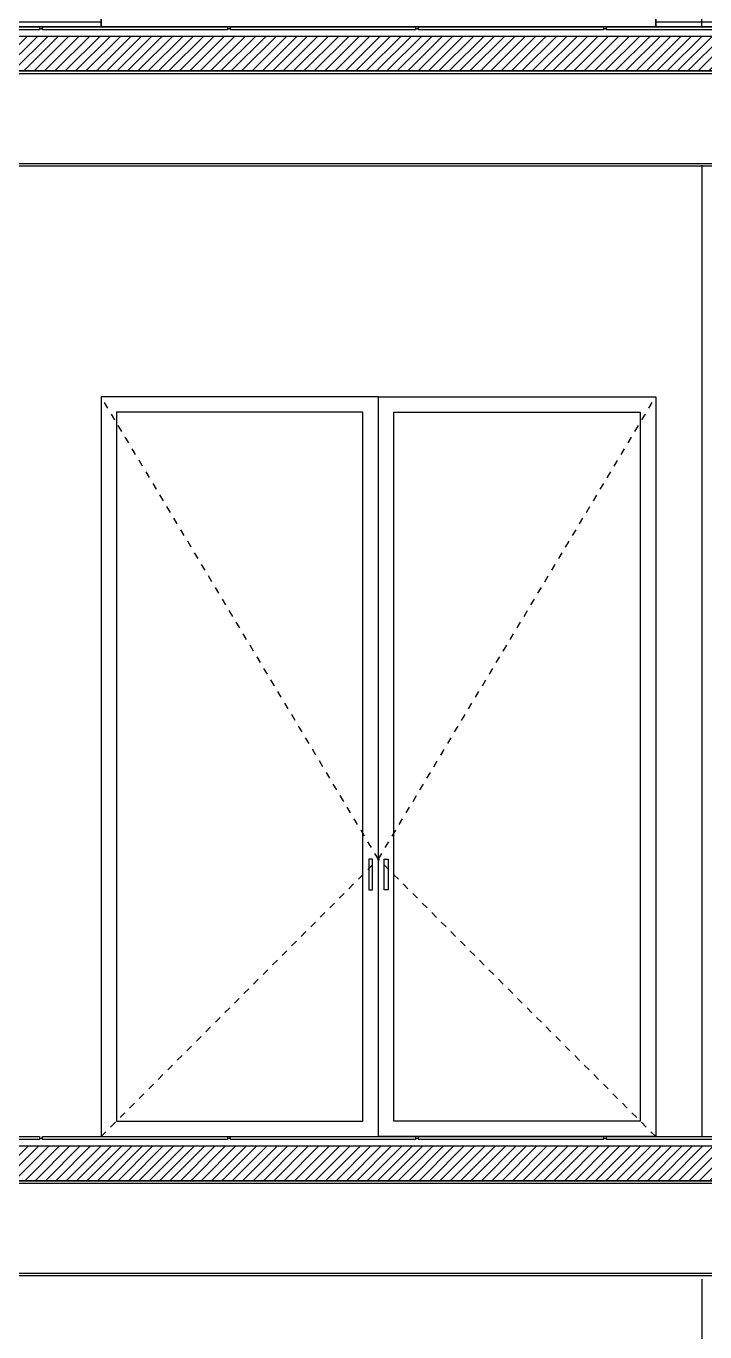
# Model space of a CAD drawing. Header units: millimetres. Extents: x -101 to 3415, y -52 to 1366.
# Drawn here: x 232.9 to 242.97, y 144.18 to 163.55 of the extents above; entities that cross this region are included whole.
import ezdxf

# ---------------------------------------------------------------- set-up
doc = ezdxf.new("R2010")
doc.units = ezdxf.units.MM
doc.linetypes.add('OCULTA2', pattern=[0.3, 0.2, -0.1])
doc.layers.add('00_ARQ', color=8, linetype='Continuous')

msp = doc.modelspace()

# ---------------------------------------------------------------- hatches: boundary and pattern name
at = {"layer": '00_ARQ'}
h = msp.add_hatch(dxfattribs=at)
h.set_pattern_fill('PLASTI', color=9, scale=0.228646)
h.set_pattern_definition([(0, (-3488.3955, -6.6233), (0, 1.4519016), []), (0, (-3488.3955, -6.4419), (0, 1.4519016), []), (0, (-3488.3955, -6.2604), (0, 1.4519016), []), (0, (-3488.3955, -5.7159), (0, 1.4519016), [])])
edge = h.paths.add_edge_path()
edge.add_line((226.265, 169.123), (226.265, 80.537))
edge.add_line((226.265, 80.537), (213.918, 80.537))
edge.add_line((213.918, 80.537), (213.918, 179.998))
edge.add_line((213.918, 179.998), (255.187, 179.998))
edge.add_line((255.187, 179.998), (255.187, 163.536))
edge.add_line((255.187, 163.536), (242.239, 163.536))
edge.add_line((242.239, 163.536), (242.239, 175.334))
edge.add_line((242.239, 175.334), (234.008, 175.334))
edge.add_line((234.008, 175.334), (234.008, 163.536))
edge.add_line((234.008, 163.536), (227.235, 163.536))
edge.add_line((227.235, 163.536), (227.235, 163.741))
edge.add_line((227.235, 163.741), (226.951, 163.741))
edge.add_line((226.951, 163.741), (226.951, 169.116))
edge.add_line((226.951, 169.116), (227.002, 169.116))
edge.add_arc((227.002, 169.111), 0.00457, 38.4506, 90, ccw=False)
edge.add_line((227.006, 169.114), (227.118, 168.91))
edge.add_arc((227.121, 168.912), 0.00343, 208.8256, 279.625)
edge.add_line((227.122, 168.908), (227.189, 168.908))
edge.add_line((227.189, 168.908), (227.189, 168.916))
edge.add_line((227.189, 168.916), (227.125, 168.916))
edge.add_arc((227.125, 168.92), 0.00457, 218.4506, 270, ccw=False)
edge.add_line((227.122, 168.917), (227.01, 169.121))
edge.add_arc((227.006, 169.12), 0.00343, 28.8256, 99.625)
edge.add_line((227.006, 169.123), (226.265, 169.123))
h = msp.add_hatch(dxfattribs=at)
h.set_pattern_fill('LINE', color=9, scale=0.034297, angle=45, style=0)
h.set_pattern_definition([(45, (-3488.39546, -6.57728), (-0.07699871, 0.07699871), [])])
h.paths.add_polyline_path([(280.518, 162.882), (226.951, 162.882), (226.951, 163.399), (280.518, 163.399)])
h = msp.add_hatch(dxfattribs=at)
h.set_pattern_fill('LINE', color=9, scale=0.034297, angle=45, style=0)
h.set_pattern_definition([(45, (-3488.39546, -6.57728), (-0.07699871, 0.07699871), [])])
h.paths.add_polyline_path([(280.504, 146.419), (226.951, 146.419), (226.951, 146.936), (280.504, 146.936)])

# ---------------------------------------------------------------- linework, layer by layer
at = {"layer": '00_ARQ', "color": 9}
msp.add_line((242.925, 163.536), (242.925, 179.998), dxfattribs=at)
at = {"layer": '00_ARQ', "color": 9, "ltscale": 3}
for p, q in [((233.095, 163.513), (233.141, 163.513)), ((233.095, 163.513), (233.141, 163.513)), ((235.885, 163.513), (235.93, 163.513)), ((238.674, 163.513), (238.72, 163.513)), ((241.464, 163.513), (241.509, 163.513)), ((241.464, 163.513), (241.509, 163.513)), ((233.095, 147.051), (233.141, 147.051)), ((233.095, 147.051), (233.141, 147.051)), ((235.885, 147.051), (235.93, 147.051)), ((238.674, 147.051), (238.72, 147.051)), ((241.464, 147.051), (241.509, 147.051)), ((241.464, 147.051), (241.509, 147.051))]:
    msp.add_line(p, q, dxfattribs=at)
at = {"layer": '00_ARQ', "color": 9}
for points in [[(226.381, 144.156), (226.381, 144.181, 0.414214), (226.379, 144.182, 0), (226.267, 144.182, 0.414214), (226.265, 144.181)], [(213.918, 80.537), (213.918, 179.998), (255.187, 179.998), (255.187, 163.536), (242.239, 163.536), (242.239, 175.334), (234.008, 175.334), (234.008, 163.536), (227.235, 163.536), (227.235, 163.741), (226.951, 163.741), (226.951, 169.116), (227.002, 169.116, -0.228798), (227.006, 169.114), (227.118, 168.91, 0.319138), (227.122, 168.908), (227.189, 168.908), (227.189, 168.916), (227.125, 168.916, -0.228798), (227.122, 168.917), (227.01, 169.121, 0.319138), (227.006, 169.123), (226.265, 169.123)]]:
    msp.add_lwpolyline(points, format="xyb", dxfattribs=at)
for points in [[(234.008, 164.359), (242.239, 164.359), (242.239, 163.536), (234.008, 163.536)], [(280.518, 162.882), (226.951, 162.882), (226.951, 163.399), (280.518, 163.399)], [(238.123, 158.048), (234.008, 158.048), (234.008, 147.073), (238.123, 147.073)], [(238.123, 158.048), (242.239, 158.048), (242.239, 147.073), (238.123, 147.073)], [(237.895, 157.82), (234.236, 157.82), (234.236, 147.302), (237.895, 147.302)], [(238.352, 157.82), (242.01, 157.82), (242.01, 147.302), (238.352, 147.302)], [(238.037, 151.189), (237.98, 151.189), (237.98, 150.732), (238.037, 150.732)], [(238.209, 151.189), (238.266, 151.189), (238.266, 150.732), (238.209, 150.732)], [(280.504, 146.419), (226.951, 146.419), (226.951, 146.936), (280.504, 146.936)]]:
    msp.add_lwpolyline(points, close=True, dxfattribs=at)
at = {"layer": '00_ARQ', "color": 9, "ltscale": 3}
for points in [[(230.351, 163.49), (230.351, 163.536), (233.095, 163.536), (233.095, 163.49)], [(233.141, 163.49), (233.141, 163.536), (235.885, 163.536), (235.885, 163.49)], [(235.93, 163.49), (235.93, 163.536), (238.674, 163.536), (238.674, 163.49)], [(238.72, 163.49), (238.72, 163.536), (241.464, 163.536), (241.464, 163.49)], [(241.509, 163.49), (241.509, 163.536), (244.253, 163.536), (244.253, 163.49)], [(230.351, 147.028), (230.351, 147.073), (233.095, 147.073), (233.095, 147.028)], [(233.141, 147.028), (233.141, 147.073), (235.885, 147.073), (235.885, 147.028)], [(235.93, 147.028), (235.93, 147.073), (238.674, 147.073), (238.674, 147.028)], [(238.72, 147.028), (238.72, 147.073), (241.464, 147.073), (241.464, 147.028)], [(241.509, 147.028), (241.509, 147.073), (244.253, 147.073), (244.253, 147.028)]]:
    msp.add_lwpolyline(points, close=True, dxfattribs=at)
at = {"layer": '00_ARQ', "color": 9, "ltscale": 2}
for points in [[(227.865, 162.882), (253.277, 162.882), (253.277, 161.469), (227.865, 161.469)], [(253.277, 162.841), (227.865, 162.841), (227.865, 161.51), (253.277, 161.51)], [(227.865, 146.419), (253.277, 146.419), (253.277, 145.006), (227.865, 145.006)], [(253.277, 146.379), (227.865, 146.379), (227.865, 145.047), (253.277, 145.047)]]:
    msp.add_lwpolyline(points, close=True, dxfattribs=at)
for points in [[(242.925, 161.482), (242.925, 147.073)], [(242.925, 144.96), (242.925, 130.611)]]:
    msp.add_lwpolyline(points, dxfattribs=at)
at = {"layer": '00_ARQ', "color": 9, "linetype": 'OCULTA2', "ltscale": 0.5}
for points in [[(234.008, 147.073), (238.123, 151.189), (234.008, 158.048)], [(242.239, 147.073), (238.123, 151.189), (242.239, 158.048)]]:
    msp.add_lwpolyline(points, dxfattribs=at)

doc.saveas('drawing.dxf')
